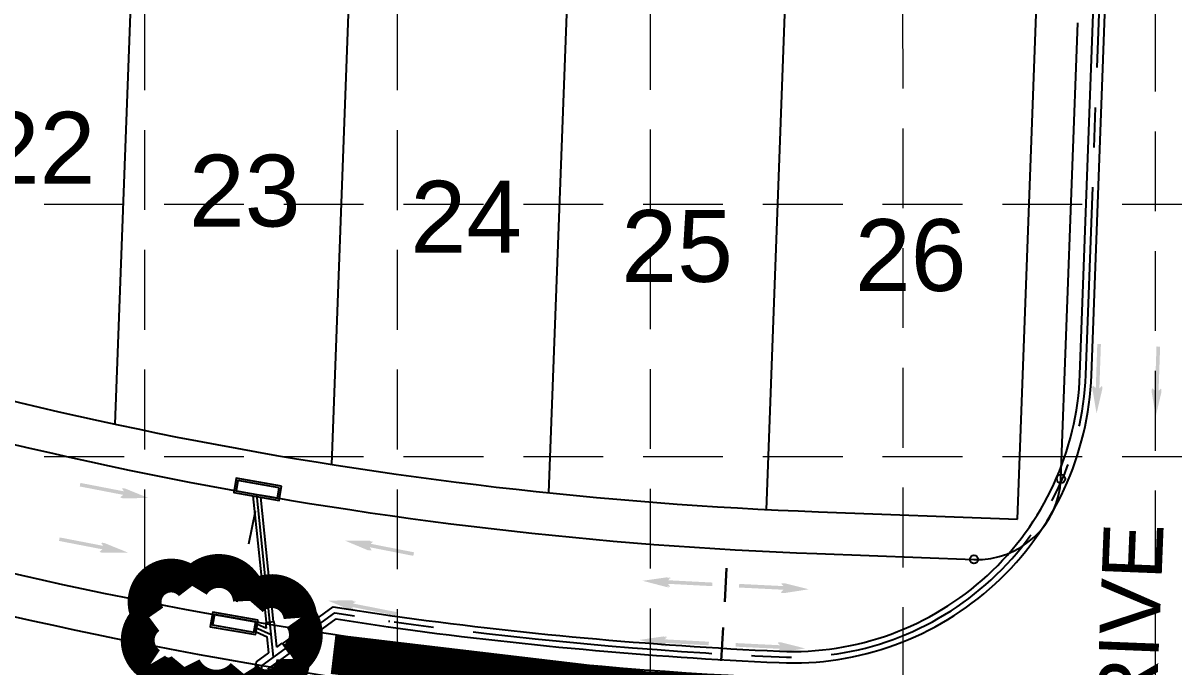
# Model space of a CAD drawing. Header units: inches. Extents: x 3312 to 5850, y 7905 to 11961.
# Drawn here: x 4993.5 to 5281.5, y 10449.7 to 10610.8 of the extents above; entities that cross this region are included whole.
import ezdxf
from ezdxf.enums import TextEntityAlignment as Align

# ---------------------------------------------------------------- set-up
doc = ezdxf.new("R2010")
doc.units = ezdxf.units.IN
doc.header["$LTSCALE"] = 80
doc.header["$MEASUREMENT"] = 0
doc.linetypes.add('CENTER2', pattern=[1.125, 0.75, -0.125, 0.125, -0.125])
doc.linetypes.add('HIDDEN', pattern=[0.375, 0.25, -0.125])
for name, color, linetype in [('1 LOT NUMBER', 7, 'Continuous'), ('BASE', 7, 'Continuous'), ('ECB', 84, 'Continuous'), ('grid', 254, 'HIDDEN'), ('LOT NUM', 7, 'Continuous'), ('LOTLINE', 7, 'Continuous'), ('PAVING', 7, 'Continuous'), ('ROW', 7, 'Continuous'), ('SILT', 200, 'Continuous'), ('STORM', 250, 'Continuous'), ('STORM CL', 7, 'CENTER2'), ('STORM INLET', 250, 'Continuous')]:
    doc.layers.add(name, color=color, linetype=linetype)
doc.styles.get("Standard").update_dxf_attribs({"font": 'ARIAL.TTF', "height": 25})

msp = doc.modelspace()

# ---------------------------------------------------------------- hatches: boundary and pattern name
at = {"layer": 'PAVING'}
h = msp.add_hatch(color=256, dxfattribs=at)
edge = h.paths.add_edge_path()
edge.add_line((5263.63, 10519.8), (5263.08, 10519.25))
edge.add_line((5263.08, 10519.25), (5263.47, 10530.36))
edge.add_line((5263.47, 10530.36), (5262.56, 10530.39))
edge.add_line((5262.56, 10530.39), (5262.18, 10519.28))
edge.add_line((5262.18, 10519.28), (5261.56, 10519.88))
edge.add_line((5261.56, 10519.88), (5261.56, 10519.88))
edge.add_ellipse((5261.5, 10519.31), major_axis=(0.02, 0.588), ratio=0.285714, start_angle=345.5033, end_angle=485.8315)
edge.add_line((5261.35, 10518.97), (5261.35, 10518.98))
edge.add_line((5261.35, 10518.98), (5262.38, 10512.92))
edge.add_line((5262.38, 10512.92), (5263.78, 10518.9))
edge.add_line((5263.78, 10518.9), (5263.78, 10518.89))
edge.add_ellipse((5263.66, 10519.23), major_axis=(0.02, 0.588), ratio=0.285714, start_angle=235.2731, end_angle=377.1827)
edge.add_line((5263.63, 10519.8), (5263.63, 10519.8))
edge.add_line((5263.63, 10519.8), (5263.63, 10519.8))
edge.add_line((5263.63, 10519.8), (5263.63, 10519.8))
h = msp.add_hatch(color=256, dxfattribs=at)
edge = h.paths.add_edge_path()
edge.add_line((5278.45, 10519.14), (5277.91, 10518.59))
edge.add_line((5277.91, 10518.59), (5278.3, 10529.7))
edge.add_line((5278.3, 10529.7), (5277.39, 10529.73))
edge.add_line((5277.39, 10529.73), (5277.01, 10518.62))
edge.add_line((5277.01, 10518.62), (5276.39, 10519.22))
edge.add_line((5276.39, 10519.22), (5276.39, 10519.22))
edge.add_ellipse((5276.33, 10518.65), major_axis=(0.02, 0.588), ratio=0.285714, start_angle=345.5033, end_angle=485.8315)
edge.add_line((5276.18, 10518.32), (5276.18, 10518.32))
edge.add_line((5276.18, 10518.32), (5277.21, 10512.26))
edge.add_line((5277.21, 10512.26), (5278.61, 10518.24))
edge.add_line((5278.61, 10518.24), (5278.61, 10518.24))
edge.add_ellipse((5278.48, 10518.58), major_axis=(0.02, 0.588), ratio=0.285714, start_angle=235.2731, end_angle=377.1827)
edge.add_line((5278.45, 10519.14), (5278.45, 10519.14))
edge.add_line((5278.45, 10519.14), (5278.45, 10519.14))
edge.add_line((5278.45, 10519.14), (5278.45, 10519.14))
h = msp.add_hatch(color=256, dxfattribs=at)
edge = h.paths.add_edge_path()
edge.add_line((5018.29, 10494.05), (5018.75, 10493.43))
edge.add_line((5018.75, 10493.43), (5007.84, 10495.54))
edge.add_line((5007.84, 10495.54), (5007.67, 10494.65))
edge.add_line((5007.67, 10494.65), (5018.58, 10492.54))
edge.add_line((5018.58, 10492.54), (5017.89, 10492.02))
edge.add_line((5017.89, 10492.02), (5017.89, 10492.02))
edge.add_ellipse((5018.44, 10491.87), major_axis=(-0.577, 0.112), ratio=0.285714, start_angle=345.5033, end_angle=485.8315)
edge.add_line((5018.75, 10491.67), (5018.75, 10491.68))
edge.add_line((5018.75, 10491.68), (5024.89, 10491.75))
edge.add_line((5024.89, 10491.75), (5019.21, 10494.07))
edge.add_line((5019.21, 10494.07), (5019.21, 10494.06))
edge.add_ellipse((5018.85, 10493.99), major_axis=(-0.577, 0.112), ratio=0.285714, start_angle=235.2731, end_angle=377.1827)
edge.add_line((5018.29, 10494.05), (5018.29, 10494.05))
edge.add_line((5018.29, 10494.05), (5018.29, 10494.05))
edge.add_line((5018.29, 10494.05), (5018.29, 10494.05))
h = msp.add_hatch(color=256, dxfattribs=at)
edge = h.paths.add_edge_path()
edge.add_line((5013.11, 10480.4), (5013.57, 10479.77))
edge.add_line((5013.57, 10479.77), (5002.65, 10481.88))
edge.add_line((5002.65, 10481.88), (5002.48, 10481))
edge.add_line((5002.48, 10481), (5013.39, 10478.89))
edge.add_line((5013.39, 10478.89), (5012.71, 10478.37))
edge.add_line((5012.71, 10478.37), (5012.7, 10478.37))
edge.add_ellipse((5013.25, 10478.22), major_axis=(-0.577, 0.112), ratio=0.285714, start_angle=345.5033, end_angle=485.8315)
edge.add_line((5013.57, 10478.02), (5013.57, 10478.02))
edge.add_line((5013.57, 10478.02), (5019.71, 10478.1))
edge.add_line((5019.71, 10478.1), (5014.02, 10480.41))
edge.add_line((5014.02, 10480.41), (5014.02, 10480.41))
edge.add_ellipse((5013.67, 10480.34), major_axis=(-0.577, 0.112), ratio=0.285714, start_angle=235.2731, end_angle=377.1827)
edge.add_line((5013.11, 10480.4), (5013.11, 10480.4))
edge.add_line((5013.11, 10480.4), (5013.11, 10480.4))
edge.add_line((5013.11, 10480.4), (5013.11, 10480.4))
h = msp.add_hatch(color=256, dxfattribs=at)
edge = h.paths.add_edge_path()
edge.add_line((5081.16, 10480.7), (5080.51, 10480.29))
edge.add_line((5080.51, 10480.29), (5091.41, 10478.15))
edge.add_line((5091.41, 10478.15), (5091.24, 10477.26))
edge.add_line((5091.24, 10477.26), (5080.33, 10479.41))
edge.add_line((5080.33, 10479.41), (5080.78, 10478.67))
edge.add_line((5080.78, 10478.67), (5080.78, 10478.67))
edge.add_ellipse((5080.21, 10478.74), major_axis=(0.577, -0.113), ratio=0.285714, start_angle=-125.8315, end_angle=14.4967, ccw=False)
edge.add_line((5079.85, 10478.67), (5079.85, 10478.67))
edge.add_line((5079.85, 10478.67), (5074.18, 10481.05))
edge.add_line((5074.18, 10481.05), (5080.32, 10481.06))
edge.add_line((5080.32, 10481.06), (5080.32, 10481.05))
edge.add_ellipse((5080.62, 10480.85), major_axis=(0.577, -0.113), ratio=0.285714, start_angle=-17.1827, end_angle=124.7269, ccw=False)
edge.add_line((5081.16, 10480.7), (5081.16, 10480.7))
edge.add_line((5081.16, 10480.7), (5081.16, 10480.7))
edge.add_line((5081.16, 10480.7), (5081.16, 10480.7))
at = {"layer": 'PAVING', "linetype": 'Continuous', "lineweight": 30}
h = msp.add_hatch(color=256, dxfattribs=at)
edge = h.paths.add_edge_path()
edge.add_line((5155.65, 10471.65), (5155.05, 10471.15))
edge.add_line((5155.05, 10471.15), (5166.15, 10470.57))
edge.add_line((5166.15, 10470.57), (5166.11, 10469.67))
edge.add_line((5166.11, 10469.67), (5155.01, 10470.25))
edge.add_line((5155.01, 10470.25), (5155.55, 10469.59))
edge.add_line((5155.55, 10469.59), (5155.55, 10469.58))
edge.add_ellipse((5154.98, 10469.57), major_axis=(0.587, -0.031), ratio=0.285714, start_angle=-125.8315, end_angle=14.4967, ccw=False)
edge.add_line((5154.63, 10469.45), (5154.63, 10469.46))
edge.add_line((5154.63, 10469.46), (5148.69, 10471.01))
edge.add_line((5148.69, 10471.01), (5154.76, 10471.88))
edge.add_line((5154.76, 10471.88), (5154.76, 10471.88))
edge.add_ellipse((5155.09, 10471.73), major_axis=(0.587, -0.031), ratio=0.285714, start_angle=-17.1827, end_angle=124.7269, ccw=False)
edge.add_line((5155.65, 10471.65), (5155.65, 10471.65))
edge.add_line((5155.65, 10471.65), (5155.65, 10471.65))
edge.add_line((5155.65, 10471.65), (5155.65, 10471.65))
h = msp.add_hatch(color=256, dxfattribs=at)
edge = h.paths.add_edge_path()
edge.add_line((5183.42, 10470.23), (5183.96, 10469.68))
edge.add_line((5183.96, 10469.68), (5172.86, 10470.23))
edge.add_line((5172.86, 10470.23), (5172.82, 10469.32))
edge.add_line((5172.82, 10469.32), (5183.92, 10468.77))
edge.add_line((5183.92, 10468.77), (5183.31, 10468.17))
edge.add_line((5183.31, 10468.17), (5183.31, 10468.16))
edge.add_ellipse((5183.87, 10468.09), major_axis=(-0.587, 0.029), ratio=0.285714, start_angle=345.5033, end_angle=485.8315)
edge.add_line((5184.21, 10467.94), (5184.21, 10467.94))
edge.add_line((5184.21, 10467.94), (5190.28, 10468.88))
edge.add_line((5190.28, 10468.88), (5184.33, 10470.37))
edge.add_line((5184.33, 10470.37), (5184.33, 10470.37))
edge.add_ellipse((5183.99, 10470.25), major_axis=(-0.587, 0.029), ratio=0.285714, start_angle=235.2731, end_angle=377.1827)
edge.add_line((5183.42, 10470.23), (5183.42, 10470.23))
edge.add_line((5183.42, 10470.23), (5183.42, 10470.23))
edge.add_line((5183.42, 10470.23), (5183.42, 10470.23))
at = {"layer": 'PAVING'}
h = msp.add_hatch(color=256, dxfattribs=at)
edge = h.paths.add_edge_path()
edge.add_line((5076.78, 10465.72), (5076.12, 10465.32))
edge.add_line((5076.12, 10465.32), (5087.03, 10463.17))
edge.add_line((5087.03, 10463.17), (5086.85, 10462.29))
edge.add_line((5086.85, 10462.29), (5075.95, 10464.43))
edge.add_line((5075.95, 10464.43), (5076.39, 10463.69))
edge.add_line((5076.39, 10463.69), (5076.39, 10463.69))
edge.add_ellipse((5075.83, 10463.76), major_axis=(0.577, -0.113), ratio=0.285714, start_angle=-125.8315, end_angle=14.4967, ccw=False)
edge.add_line((5075.46, 10463.69), (5075.46, 10463.7))
edge.add_line((5075.46, 10463.7), (5069.8, 10466.07))
edge.add_line((5069.8, 10466.07), (5075.94, 10466.08))
edge.add_line((5075.94, 10466.08), (5075.94, 10466.08))
edge.add_ellipse((5076.24, 10465.88), major_axis=(0.577, -0.113), ratio=0.285714, start_angle=-17.1827, end_angle=124.7269, ccw=False)
edge.add_line((5076.78, 10465.72), (5076.78, 10465.72))
edge.add_line((5076.78, 10465.72), (5076.78, 10465.72))
edge.add_line((5076.78, 10465.72), (5076.78, 10465.72))
at = {"layer": 'PAVING', "linetype": 'Continuous', "lineweight": 30}
h = msp.add_hatch(color=256, dxfattribs=at)
edge = h.paths.add_edge_path()
edge.add_line((5154.77, 10456.83), (5154.17, 10456.34))
edge.add_line((5154.17, 10456.34), (5165.27, 10455.75))
edge.add_line((5165.27, 10455.75), (5165.23, 10454.85))
edge.add_line((5165.23, 10454.85), (5154.13, 10455.44))
edge.add_line((5154.13, 10455.44), (5154.67, 10454.77))
edge.add_line((5154.67, 10454.77), (5154.67, 10454.77))
edge.add_ellipse((5154.1, 10454.75), major_axis=(0.587, -0.031), ratio=0.285714, start_angle=-125.8315, end_angle=14.4967, ccw=False)
edge.add_line((5153.75, 10454.64), (5153.75, 10454.64))
edge.add_line((5153.75, 10454.64), (5147.81, 10456.19))
edge.add_line((5147.81, 10456.19), (5153.88, 10457.07))
edge.add_line((5153.88, 10457.07), (5153.88, 10457.07))
edge.add_ellipse((5154.21, 10456.91), major_axis=(0.587, -0.031), ratio=0.285714, start_angle=-17.1827, end_angle=124.7269, ccw=False)
edge.add_line((5154.77, 10456.83), (5154.77, 10456.83))
edge.add_line((5154.77, 10456.83), (5154.77, 10456.83))
edge.add_line((5154.77, 10456.83), (5154.77, 10456.83))
h = msp.add_hatch(color=256, dxfattribs=at)
edge = h.paths.add_edge_path()
edge.add_line((5182.54, 10455.41), (5183.08, 10454.86))
edge.add_line((5183.08, 10454.86), (5171.98, 10455.41))
edge.add_line((5171.98, 10455.41), (5171.94, 10454.51))
edge.add_line((5171.94, 10454.51), (5183.04, 10453.96))
edge.add_line((5183.04, 10453.96), (5182.43, 10453.35))
edge.add_line((5182.43, 10453.35), (5182.43, 10453.35))
edge.add_ellipse((5182.99, 10453.28), major_axis=(-0.587, 0.029), ratio=0.285714, start_angle=345.5033, end_angle=485.8315)
edge.add_line((5183.33, 10453.12), (5183.33, 10453.13))
edge.add_line((5183.33, 10453.13), (5189.4, 10454.06))
edge.add_line((5189.4, 10454.06), (5183.45, 10455.56))
edge.add_line((5183.45, 10455.56), (5183.45, 10455.55))
edge.add_ellipse((5183.11, 10455.43), major_axis=(-0.587, 0.029), ratio=0.285714, start_angle=235.2731, end_angle=377.1827)
edge.add_line((5182.54, 10455.41), (5182.54, 10455.41))
edge.add_line((5182.54, 10455.41), (5182.54, 10455.41))
edge.add_line((5182.54, 10455.41), (5182.54, 10455.41))

# ---------------------------------------------------------------- linework, layer by layer
at = {"layer": 'BASE', "color": 170, "const_width": 8.48}
msp.add_lwpolyline([(5048.76, 10447.69, 0.520567), (5048.76, 10447.69, 0.765195), (5061.13, 10451.46, 0.417879), (5062.97, 10461.75, 0.6649), (5050.31, 10465.97, 0.744833), (5035.86, 10469.73, 0.975642), (5025.1, 10461.87, 0.520567), (5025.41, 10450.11, 0.520567), (5033.89, 10449.43, 0.540264), (5048.76, 10447.69)], format="xyb", close=True, dxfattribs=at)
at = {"layer": 'ECB', "const_width": 10}
msp.add_lwpolyline([(5071.14, 10452.63), (5149.47, 10443.33), (5230.9, 10439.79), (5242.96, 10433.43), (5246.32, 10419.7), (5240.33, 10268.63)], dxfattribs=at)
at = {"layer": 'grid', "color": 252, "linetype": 'HIDDEN', "lineweight": 0}
for p, q in [((5023.98, 8223.93), (5023.98, 11894.2)), ((5087.25, 8223.92), (5087.25, 11894.2)), ((5150.83, 8224.06), (5150.53, 11894.2)), ((5214.04, 8224.37), (5213.81, 11894.2)), ((5277.27, 8223.61), (5277.08, 11894.2)), ((3378.79, 10565.4), (5783.3, 10565.4)), ((3378.79, 10502.12), (5783.3, 10502.12))]:
    msp.add_line(p, q, dxfattribs=at)
at = {"layer": 'LOTLINE'}
for p, q in [((5021.71, 10651.38), (5016.48, 10510.25)), ((5076.12, 10645.1), (5070.74, 10500.17)), ((5130.55, 10639.66), (5125.12, 10493.06)), ((5184.99, 10634.23), (5179.6, 10488.82))]:
    msp.add_line(p, q, dxfattribs=at)
at = {"layer": 'PAVING'}
for p, q in [((5253.44, 10496.56), (5257.67, 10610.79)), ((5050.07, 10480.25), (5051.72, 10488.49)), ((5192.33, 10477.81), (5231.67, 10476.36)), ((5047.11, 10465.71), (5048.76, 10473.94))]:
    msp.add_line(p, q, dxfattribs=at)
at = {"layer": 'PAVING', "linetype": 'Continuous', "lineweight": 30}
for p, q in [((5169.25, 10465.76), (5169.72, 10474.14)), ((5168.37, 10450.94), (5168.84, 10459.33))]:
    msp.add_line(p, q, dxfattribs=at)
at = {"layer": 'PAVING'}
for centre in [(5253.44, 10496.56), (5231.67, 10476.36)]:
    msp.add_circle(centre, 1.05, dxfattribs=at)
for centre, radius, start, end in [((5230.63, 11511.36), 1034.25, 249.75942, 267.87775), ((5230.63, 11511.36), 1065.75, 249.75942, 267.87775), ((5232.45, 10497.34), 21, 267.8777, 357.8777)]:
    msp.add_arc(centre, radius, start, end, dxfattribs=at)
at = {"layer": 'ROW'}
for p, q in [((5242.56, 10486.46), (5247.63, 10623.5)), ((5192.72, 10488.31), (5242.56, 10486.46))]:
    msp.add_line(p, q, dxfattribs=at)
for radius in [1023.75, 1076.25]:
    msp.add_arc((5230.63, 11511.36), radius, 249.75942, 267.87775, dxfattribs=at)
at = {"layer": 'SILT', "const_width": 10}
msp.add_lwpolyline([(5071.86, 10273.43), (5064.24, 10331.52), (5069.04, 10445.63)], dxfattribs=at)
at = {"layer": 'STORM', "color": 5}
for p, q in [((5261.1, 10522.58), (5271.24, 10796.36)), ((5258.21, 10522.69), (5268.23, 10792.89)), ((5054.42, 10460.61), (5051.13, 10492.27)), ((5056.24, 10460.8), (5053.01, 10491.94)), ((5058.44, 10455.25), (5071.18, 10464.48)), ((5071.18, 10464.48), (5085.4, 10462.3)), ((5052.18, 10460.13), (5054.44, 10459.12)), ((5054.28, 10460.6), (5056.37, 10460.81)), ((5054.44, 10459.12), (5054.28, 10460.6)), ((5057.04, 10454.4), (5056.37, 10460.81)), ((5060.13, 10452.91), (5071.91, 10461.44)), ((5071.91, 10461.44), (5084.96, 10459.45)), ((5085.4, 10462.3), (5085.38, 10462.31)), ((5051.85, 10458.26), (5054.66, 10457.01)), ((5055.08, 10452.97), (5054.66, 10457.01)), ((5084.96, 10459.45), (5084.98, 10459.45)), ((5057.04, 10454.4), (5058.36, 10455.35)), ((5060.21, 10452.8), (5058.36, 10455.35)), ((5051.93, 10450.7), (5055.08, 10452.97)), ((5054.83, 10448.9), (5060.21, 10452.8)), ((5046.12, 10414.33), (5051.93, 10450.7))]:
    msp.add_line(p, q, dxfattribs=at)
for centre, radius, start, end in [((5186.21, 10525.36), 74.94, 267.4204, 357.8777), ((5186.21, 10525.36), 72.06, 267.4204, 357.8777), ((5230.63, 11511.36), 1059.06, 262.11687, 267.42037), ((5230.63, 11511.36), 1061.94, 262.11687, 267.42037)]:
    msp.add_arc(centre, radius, start, end, dxfattribs=at)
at = {"layer": 'STORM CL', "color": 5}
for p, q in [((5056.24, 10451.88), (5052.02, 10492.64)), ((5051.52, 10459.42), (5055.65, 10457.57))]:
    msp.add_line(p, q, dxfattribs=at)
at = {"layer": 'STORM CL', "color": 5, "flags": 128}
msp.add_lwpolyline([(5048.02, 10417.7), (5053.38, 10449.8), (5071.54, 10462.96), (5085.18, 10460.88), (5085.18, 10460.88, 0.023145), (5182.9, 10451.93), (5182.9, 10451.93, 0.416554), (5259.66, 10522.63), (5259.66, 10522.63), (5281.27, 11105.91), (5281.27, 11105.91, 0.287682), (5245.11, 11168.79)], format="xyb", dxfattribs=at)
at = {"layer": 'STORM INLET', "color": 5, "flags": 128}
for points in [[(5058.25, 10494.75), (5046.87, 10496.75), (5046.24, 10493.13), (5057.61, 10491.13)], [(5057.64, 10494.32), (5047.3, 10496.14), (5046.85, 10493.55), (5057.19, 10491.74)], [(5052.36, 10461.14), (5040.98, 10463.13), (5040.35, 10459.51), (5051.72, 10457.52)], [(5051.75, 10460.71), (5041.41, 10462.53), (5040.95, 10459.94), (5051.29, 10458.12)]]:
    msp.add_lwpolyline(points, close=True, dxfattribs=at)

# ---------------------------------------------------------------- texts
at = {"layer": '1 LOT NUMBER'}
for s, p in [('22', (4983.64, 10579.53)), ('23', (5035.02, 10568.79)), ('24', (5090.5, 10562.24)), ('25', (5143.33, 10554.92)), ('26', (5201.84, 10552.64))]:
    msp.add_text(s, height=18, dxfattribs=at).set_placement(p, align=Align.MIDDLE_LEFT)
at = {"layer": 'LOT NUM'}
msp.add_text('PLYMOUTH DRIVE', height=15, rotation=87.7256, dxfattribs=at).set_placement((5264.31, 10299.28), align=Align.MIDDLE_LEFT)

doc.saveas('drawing.dxf')
